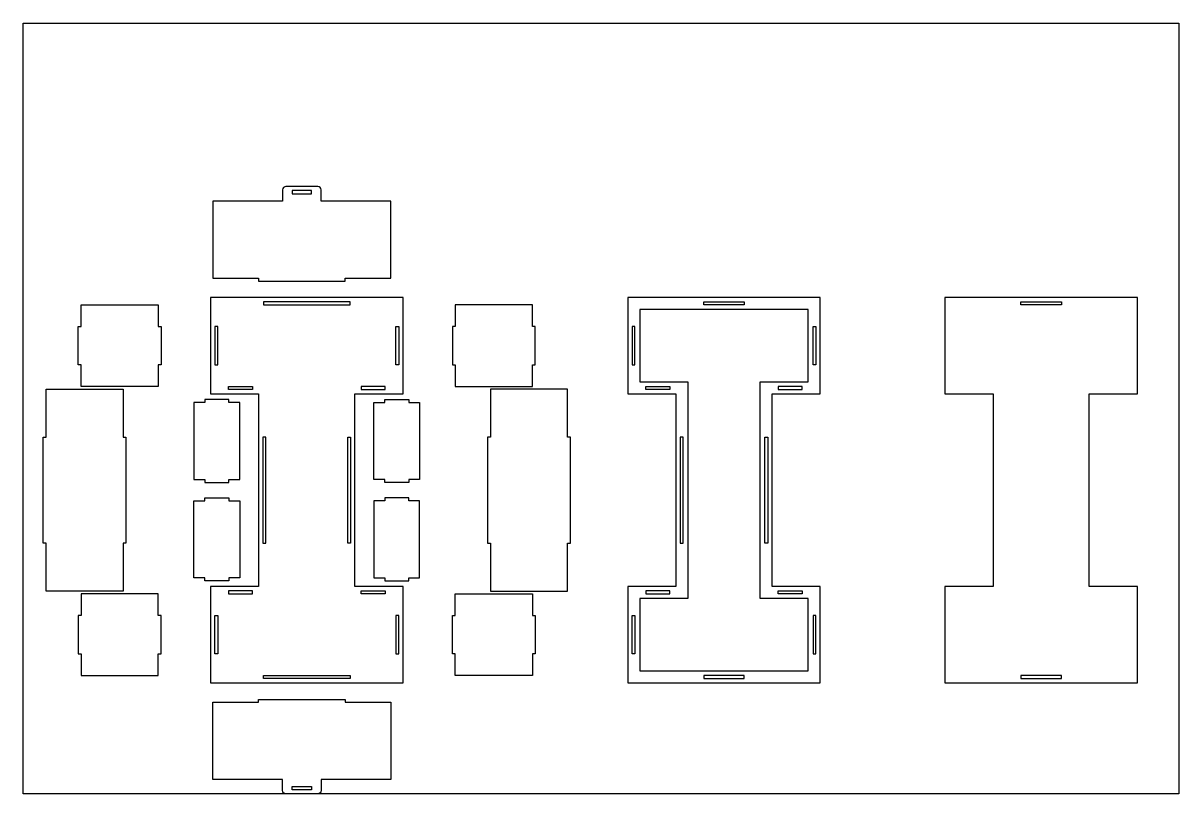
# Model space of a CAD drawing. Header units: millimetres. Extents: x 5849 to 7049, y 291 to 1091.
import ezdxf

# ---------------------------------------------------------------- set-up
doc = ezdxf.new("R2010")
doc.units = ezdxf.units.MM

msp = doc.modelspace()

# ---------------------------------------------------------------- linework, layer by layer
for points in [[(5849, 1091.5), (7049, 1091.5), (7049, 291.5), (5849, 291.5)], [(6148.4, 917.8), (6128.4, 917.8), (6128.4, 914.3), (6148.4, 914.3)], [(6193.5, 506.7), (6193.5, 706.7), (6243.5, 706.7), (6243.5, 806.7), (6043.5, 806.7), (6043.5, 706.7), (6093.5, 706.7), (6093.5, 506.7), (6043.5, 506.7), (6043.5, 406.7), (6243.5, 406.7), (6243.5, 506.7)], [(6626.7, 506.7), (6626.7, 706.7), (6676.7, 706.7), (6676.7, 806.7), (6476.7, 806.7), (6476.7, 706.7), (6526.7, 706.7), (6526.7, 506.7), (6476.7, 506.7), (6476.7, 406.7), (6676.7, 406.7), (6676.7, 506.7)], [(6956, 506.7), (6956, 706.7), (7006, 706.7), (7006, 806.7), (6806, 806.7), (6806, 706.7), (6856, 706.7), (6856, 506.7), (6806, 506.7), (6806, 406.7), (7006, 406.7), (7006, 506.7)], [(5989.3, 776.7), (5992.3, 776.7), (5992.3, 736.7), (5989.3, 736.7), (5989.3, 714.2), (5909.3, 714.2), (5909.3, 736.7), (5906.3, 736.7), (5906.3, 776.7), (5909.3, 776.7), (5909.3, 799.2), (5989.3, 799.2)], [(6098.5, 799.2), (6188.5, 799.2), (6188.5, 802.2), (6098.5, 802.2)], [(6297.7, 776.7), (6294.7, 776.7), (6294.7, 736.7), (6297.7, 736.7), (6297.7, 714.2), (6377.7, 714.2), (6377.7, 736.7), (6380.7, 736.7), (6380.7, 776.7), (6377.7, 776.7), (6377.7, 799.2), (6297.7, 799.2)], [(6614.2, 494.2), (6614.2, 719.2), (6664.2, 719.2), (6664.2, 794.2), (6489.2, 794.2), (6489.2, 719.2), (6539.2, 719.2), (6539.2, 494.2), (6489.2, 494.2), (6489.2, 419.2), (6664.2, 419.2), (6664.2, 494.2)], [(6555.7, 802.2), (6597.7, 802.2), (6597.7, 799.2), (6555.7, 799.2)], [(6885, 802.2), (6927, 802.2), (6927, 799.2), (6885, 799.2)], [(6051, 776.7), (6048, 776.7), (6048, 736.7), (6051, 736.7)], [(6236, 776.7), (6239, 776.7), (6239, 736.7), (6236, 736.7)], [(6484.2, 776.7), (6481.2, 776.7), (6481.2, 736.7), (6484.2, 736.7)], [(6669.2, 776.7), (6672.2, 776.7), (6672.2, 736.7), (6669.2, 736.7)], [(5952.8, 551.7), (5952.8, 501.7), (5872.8, 501.7), (5872.8, 551.7), (5869.8, 551.7), (5869.8, 661.7), (5872.8, 661.7), (5872.8, 711.7), (5952.8, 711.7), (5952.8, 661.7), (5955.8, 661.7), (5955.8, 551.7)], [(6087.3, 711.2), (6062.3, 711.2), (6062.3, 714.2), (6087.3, 714.2)], [(6199.8, 711.2), (6224.8, 711.2), (6224.8, 714.2), (6199.8, 714.2)], [(6334.2, 551.7), (6334.2, 501.7), (6414.2, 501.7), (6414.2, 551.7), (6417.2, 551.7), (6417.2, 661.7), (6414.2, 661.7), (6414.2, 711.7), (6334.2, 711.7), (6334.2, 661.7), (6331.2, 661.7), (6331.2, 551.7)], [(6520.4, 711.2), (6495.4, 711.2), (6495.4, 714.2), (6520.4, 714.2)], [(6632.9, 711.2), (6657.9, 711.2), (6657.9, 714.2), (6632.9, 714.2)], [(6037.6, 697.7), (6026.4, 697.7), (6026.4, 617.7), (6037.6, 617.7), (6037.6, 614.7), (6062.6, 614.7), (6062.6, 617.7), (6073.9, 617.7), (6073.9, 697.7), (6062.6, 697.7), (6062.6, 700.7), (6037.6, 700.7)], [(6249.4, 697.7), (6260.7, 697.7), (6260.7, 617.7), (6249.4, 617.7), (6249.4, 614.7), (6224.4, 614.7), (6224.4, 617.7), (6213.2, 617.7), (6213.2, 697.7), (6224.4, 697.7), (6224.4, 700.7), (6249.4, 700.7)], [(6098, 551.7), (6101, 551.7), (6101, 661.7), (6098, 661.7)], [(6189, 551.7), (6186, 551.7), (6186, 661.7), (6189, 661.7)], [(6531.2, 551.7), (6534.2, 551.7), (6534.2, 661.7), (6531.2, 661.7)], [(6622.2, 551.7), (6619.2, 551.7), (6619.2, 661.7), (6622.2, 661.7)], [(6037.6, 515.6), (6026.4, 515.6), (6026.4, 595.6), (6037.6, 595.6), (6037.6, 598.6), (6062.6, 598.6), (6062.6, 595.6), (6073.9, 595.6), (6073.9, 515.6), (6062.6, 515.6), (6062.6, 512.6), (6037.6, 512.6)], [(6249.4, 515.6), (6260.7, 515.6), (6260.7, 595.6), (6249.4, 595.6), (6249.4, 598.6), (6224.4, 598.6), (6224.4, 595.6), (6213.2, 595.6), (6213.2, 515.6), (6224.4, 515.6), (6224.4, 512.6), (6249.4, 512.6)], [(5989.3, 436.7), (5992.3, 436.7), (5992.3, 476.7), (5989.3, 476.7), (5989.3, 499.2), (5909.3, 499.2), (5909.3, 476.7), (5906.3, 476.7), (5906.3, 436.7), (5909.3, 436.7), (5909.3, 414.2), (5989.3, 414.2)], [(6087.3, 502.2), (6062.3, 502.2), (6062.3, 499.2), (6087.3, 499.2)], [(6199.8, 502.2), (6224.8, 502.2), (6224.8, 499.2), (6199.8, 499.2)], [(6297.7, 436.7), (6294.7, 436.7), (6294.7, 476.7), (6297.7, 476.7), (6297.7, 499.2), (6377.7, 499.2), (6377.7, 476.7), (6380.7, 476.7), (6380.7, 436.7), (6377.7, 436.7), (6377.7, 414.2), (6297.7, 414.2)], [(6520.4, 502.2), (6495.4, 502.2), (6495.4, 499.2), (6520.4, 499.2)], [(6632.9, 502.2), (6657.9, 502.2), (6657.9, 499.2), (6632.9, 499.2)], [(6051, 436.7), (6048, 436.7), (6048, 476.7), (6051, 476.7)], [(6236, 436.7), (6239, 436.7), (6239, 476.7), (6236, 476.7)], [(6484.2, 436.7), (6481.2, 436.7), (6481.2, 476.7), (6484.2, 476.7)], [(6669.2, 436.7), (6672.2, 436.7), (6672.2, 476.7), (6669.2, 476.7)], [(6098.5, 414.2), (6188.5, 414.2), (6188.5, 411.2), (6098.5, 411.2)], [(6555.7, 411.2), (6597.7, 411.2), (6597.7, 414.2), (6555.7, 414.2)], [(6885, 411.2), (6927, 411.2), (6927, 414.2), (6885, 414.2)], [(6148.4, 295.5), (6128.4, 295.5), (6128.4, 299), (6148.4, 299)]]:
    msp.add_lwpolyline(points, close=True)
for points in [[(6118.4, 918.3), (6118.4, 906.8), (6045.9, 906.8), (6045.9, 826.8), (6093.4, 826.8), (6093.4, 823.8), (6183.4, 823.8), (6183.4, 826.8), (6230.9, 826.8), (6230.9, 906.8), (6158.4, 906.8), (6158.4, 918.3, 0.414214), (6154.9, 921.8), (6121.9, 921.8, 0.414214)], [(6118.4, 295), (6118.4, 306.5), (6045.9, 306.5), (6045.9, 386.5), (6093.4, 386.5), (6093.4, 389.5), (6183.4, 389.5), (6183.4, 386.5), (6230.9, 386.5), (6230.9, 306.5), (6158.4, 306.5), (6158.4, 295, -0.414214), (6154.9, 291.5), (6121.9, 291.5, -0.414214)]]:
    msp.add_lwpolyline(points, format="xyb", close=True)

doc.saveas('drawing.dxf')
